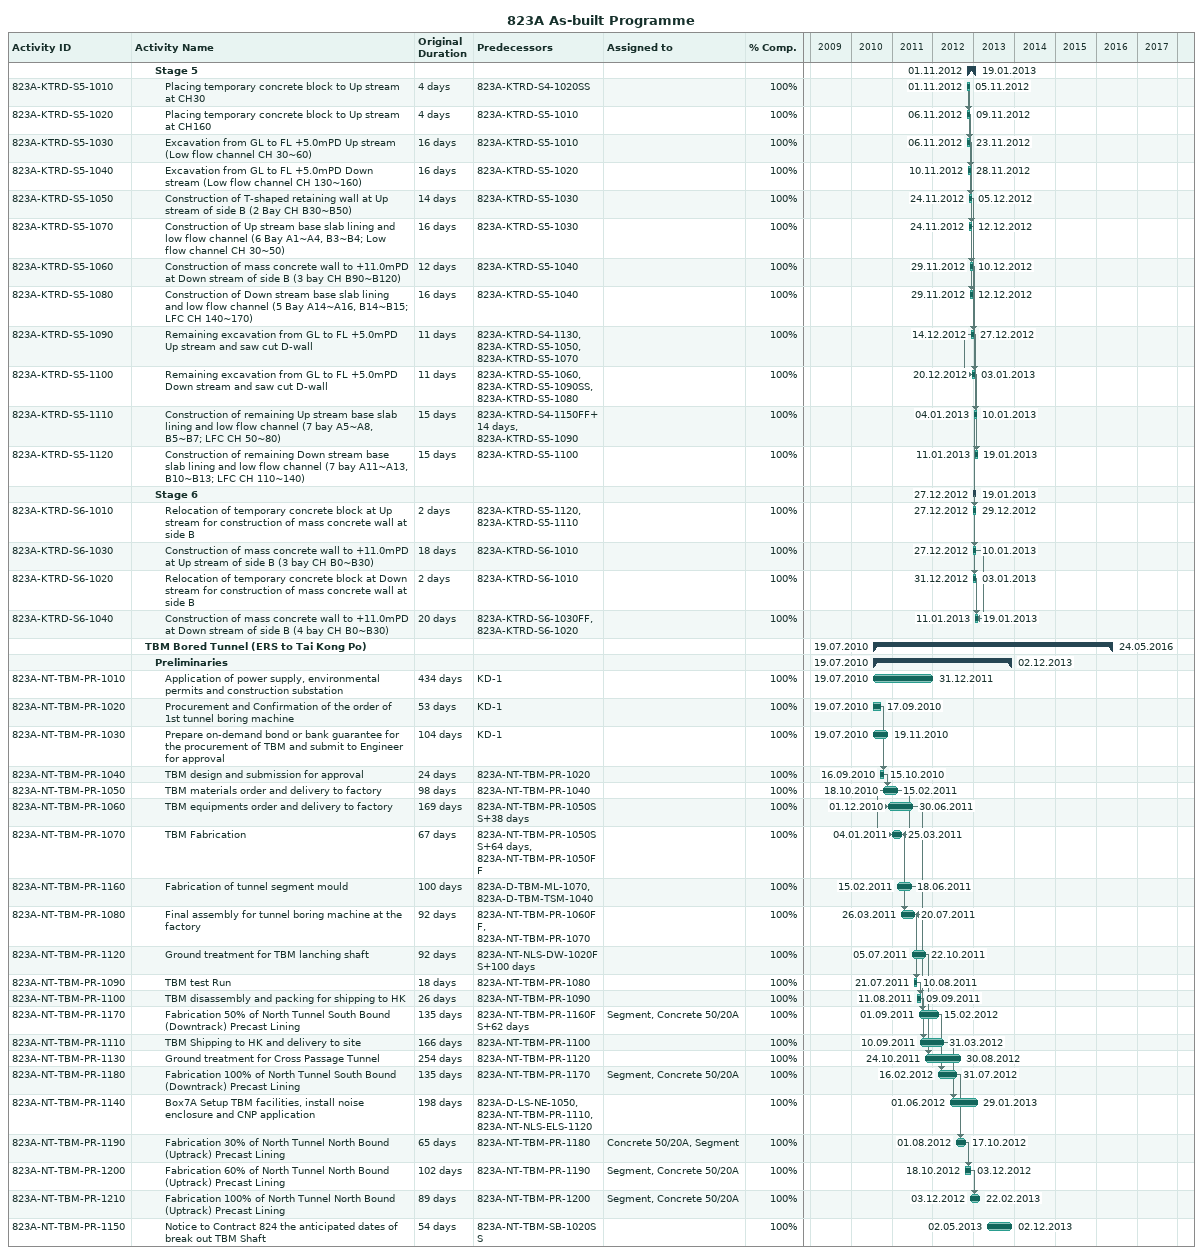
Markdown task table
823A As-built Programme

| ID | Level | Task | Original duration | Start | Finish | Predecessors | Resources | % complete |
|---|---|---|---|---|---|---|---|---|
|  | 3 | **Stage 5** |  | 2012-11-01 | 2013-01-19 |  |  |  |
| 823A-KTRD-S5-1010 | 4 | Placing temporary concrete block to Up stream at CH30 | 4d | 2012-11-01 | 2012-11-05 | 823A-KTRD-S4-1020SS |  | 100 |
| 823A-KTRD-S5-1020 | 4 | Placing temporary concrete block to Up stream at CH160 | 4d | 2012-11-06 | 2012-11-09 | 823A-KTRD-S5-1010 |  | 100 |
| 823A-KTRD-S5-1030 | 4 | Excavation from GL to FL +5.0mPD Up stream (Low flow channel CH 30~60) | 16d | 2012-11-06 | 2012-11-23 | 823A-KTRD-S5-1010 |  | 100 |
| 823A-KTRD-S5-1040 | 4 | Excavation from GL to FL +5.0mPD Down stream (Low flow channel CH 130~160) | 16d | 2012-11-10 | 2012-11-28 | 823A-KTRD-S5-1020 |  | 100 |
| 823A-KTRD-S5-1050 | 4 | Construction of T-shaped retaining wall at Up stream of side B (2 Bay CH B30~B50) | 14d | 2012-11-24 | 2012-12-05 | 823A-KTRD-S5-1030 |  | 100 |
| 823A-KTRD-S5-1070 | 4 | Construction of Up stream base slab lining and low flow channel (6 Bay A1~A4, B3~B4; Low flow channel CH 30~50) | 16d | 2012-11-24 | 2012-12-12 | 823A-KTRD-S5-1030 |  | 100 |
| 823A-KTRD-S5-1060 | 4 | Construction of mass concrete wall to +11.0mPD at Down stream of side B (3 bay CH B90~B120) | 12d | 2012-11-29 | 2012-12-10 | 823A-KTRD-S5-1040 |  | 100 |
| 823A-KTRD-S5-1080 | 4 | Construction of Down stream base slab lining and low flow channel (5 Bay A14~A16, B14~B15; LFC CH 140~170) | 16d | 2012-11-29 | 2012-12-12 | 823A-KTRD-S5-1040 |  | 100 |
| 823A-KTRD-S5-1090 | 4 | Remaining excavation from GL to FL +5.0mPD Up stream and saw cut D-wall | 11d | 2012-12-14 | 2012-12-27 | 823A-KTRD-S4-1130, 823A-KTRD-S5-1050, 823A-KTRD-S5-1070 |  | 100 |
| 823A-KTRD-S5-1100 | 4 | Remaining excavation from GL to FL +5.0mPD Down stream and saw cut D-wall | 11d | 2012-12-20 | 2013-01-03 | 823A-KTRD-S5-1060, 823A-KTRD-S5-1090SS, 823A-KTRD-S5-1080 |  | 100 |
| 823A-KTRD-S5-1110 | 4 | Construction of remaining Up stream base slab lining and low flow channel (7 bay A5~A8, B5~B7; LFC CH 50~80) | 15d | 2013-01-04 | 2013-01-10 | 823A-KTRD-S4-1150FF+14d, 823A-KTRD-S5-1090 |  | 100 |
| 823A-KTRD-S5-1120 | 4 | Construction of remaining Down stream base slab lining and low flow channel (7 bay A11~A13, B10~B13; LFC CH 110~140) | 15d | 2013-01-11 | 2013-01-19 | 823A-KTRD-S5-1100 |  | 100 |
|  | 3 | **Stage 6** |  | 2012-12-27 | 2013-01-19 |  |  |  |
| 823A-KTRD-S6-1010 | 4 | Relocation of temporary concrete block at Up stream for construction of mass concrete wall at side B | 2d | 2012-12-27 | 2012-12-29 | 823A-KTRD-S5-1120, 823A-KTRD-S5-1110 |  | 100 |
| 823A-KTRD-S6-1030 | 4 | Construction of mass concrete wall to +11.0mPD at Up stream of side B (3 bay CH B0~B30) | 18d | 2012-12-27 | 2013-01-10 | 823A-KTRD-S6-1010 |  | 100 |
| 823A-KTRD-S6-1020 | 4 | Relocation of temporary concrete block at Down stream for construction of mass concrete wall at side B | 2d | 2012-12-31 | 2013-01-03 | 823A-KTRD-S6-1010 |  | 100 |
| 823A-KTRD-S6-1040 | 4 | Construction of mass concrete wall to +11.0mPD at Down stream of side B (4 bay CH B0~B30) | 20d | 2013-01-11 | 2013-01-19 | 823A-KTRD-S6-1030FF, 823A-KTRD-S6-1020 |  | 100 |
|  | 2 | **TBM Bored Tunnel (ERS to Tai Kong Po)** |  | 2010-07-19 | 2016-05-24 |  |  |  |
|  | 3 | **Preliminaries** |  | 2010-07-19 | 2013-12-02 |  |  |  |
| 823A-NT-TBM-PR-1010 | 4 | Application of power supply, environmental permits and construction substation | 434d | 2010-07-19 | 2011-12-31 | KD-1 |  | 100 |
| 823A-NT-TBM-PR-1020 | 4 | Procurement and Confirmation of the order of 1st tunnel boring machine | 53d | 2010-07-19 | 2010-09-17 | KD-1 |  | 100 |
| 823A-NT-TBM-PR-1030 | 4 | Prepare on-demand bond or bank guarantee for the procurement of TBM and submit to Engineer for approval | 104d | 2010-07-19 | 2010-11-19 | KD-1 |  | 100 |
| 823A-NT-TBM-PR-1040 | 4 | TBM design and submission for approval | 24d | 2010-09-16 | 2010-10-15 | 823A-NT-TBM-PR-1020 |  | 100 |
| 823A-NT-TBM-PR-1050 | 4 | TBM materials order and delivery to factory | 98d | 2010-10-18 | 2011-02-15 | 823A-NT-TBM-PR-1040 |  | 100 |
| 823A-NT-TBM-PR-1060 | 4 | TBM equipments order and delivery to factory | 169d | 2010-12-01 | 2011-06-30 | 823A-NT-TBM-PR-1050SS+38d |  | 100 |
| 823A-NT-TBM-PR-1070 | 4 | TBM Fabrication | 67d | 2011-01-04 | 2011-03-25 | 823A-NT-TBM-PR-1050SS+64d, 823A-NT-TBM-PR-1050FF |  | 100 |
| 823A-NT-TBM-PR-1160 | 4 | Fabrication of tunnel segment mould | 100d | 2011-02-15 | 2011-06-18 | 823A-D-TBM-ML-1070, 823A-D-TBM-TSM-1040 |  | 100 |
| 823A-NT-TBM-PR-1080 | 4 | Final assembly for tunnel boring machine at the factory | 92d | 2011-03-26 | 2011-07-20 | 823A-NT-TBM-PR-1060FF, 823A-NT-TBM-PR-1070 |  | 100 |
| 823A-NT-TBM-PR-1120 | 4 | Ground treatment for TBM lanching shaft | 92d | 2011-07-05 | 2011-10-22 | 823A-NT-NLS-DW-1020FS+100d |  | 100 |
| 823A-NT-TBM-PR-1090 | 4 | TBM test Run | 18d | 2011-07-21 | 2011-08-10 | 823A-NT-TBM-PR-1080 |  | 100 |
| 823A-NT-TBM-PR-1100 | 4 | TBM disassembly and packing for shipping to HK | 26d | 2011-08-11 | 2011-09-09 | 823A-NT-TBM-PR-1090 |  | 100 |
| 823A-NT-TBM-PR-1170 | 4 | Fabrication 50% of North Tunnel South Bound (Downtrack) Precast Lining | 135d | 2011-09-01 | 2012-02-15 | 823A-NT-TBM-PR-1160FS+62d | Segment, Concrete 50/20A | 100 |
| 823A-NT-TBM-PR-1110 | 4 | TBM Shipping to HK and delivery to site | 166d | 2011-09-10 | 2012-03-31 | 823A-NT-TBM-PR-1100 |  | 100 |
| 823A-NT-TBM-PR-1130 | 4 | Ground treatment for Cross Passage Tunnel | 254d | 2011-10-24 | 2012-08-30 | 823A-NT-TBM-PR-1120 |  | 100 |
| 823A-NT-TBM-PR-1180 | 4 | Fabrication 100% of North Tunnel South Bound (Downtrack) Precast Lining | 135d | 2012-02-16 | 2012-07-31 | 823A-NT-TBM-PR-1170 | Segment, Concrete 50/20A | 100 |
| 823A-NT-TBM-PR-1140 | 4 | Box7A Setup TBM facilities, install noise enclosure and CNP application | 198d | 2012-06-01 | 2013-01-29 | 823A-D-LS-NE-1050, 823A-NT-TBM-PR-1110, 823A-NT-NLS-ELS-1120 |  | 100 |
| 823A-NT-TBM-PR-1190 | 4 | Fabrication 30% of North Tunnel North Bound (Uptrack) Precast Lining | 65d | 2012-08-01 | 2012-10-17 | 823A-NT-TBM-PR-1180 | Concrete 50/20A, Segment | 100 |
| 823A-NT-TBM-PR-1200 | 4 | Fabrication 60% of North Tunnel North Bound (Uptrack) Precast Lining | 102d | 2012-10-18 | 2012-12-03 | 823A-NT-TBM-PR-1190 | Segment, Concrete 50/20A | 100 |
| 823A-NT-TBM-PR-1210 | 4 | Fabrication 100% of North Tunnel North Bound (Uptrack) Precast Lining | 89d | 2012-12-03 | 2013-02-22 | 823A-NT-TBM-PR-1200 | Segment, Concrete 50/20A | 100 |
| 823A-NT-TBM-PR-1150 | 4 | Notice to Contract 824 the anticipated dates of break out TBM Shaft | 54d | 2013-05-02 | 2013-12-02 | 823A-NT-TBM-SB-1020SS |  | 100 |
